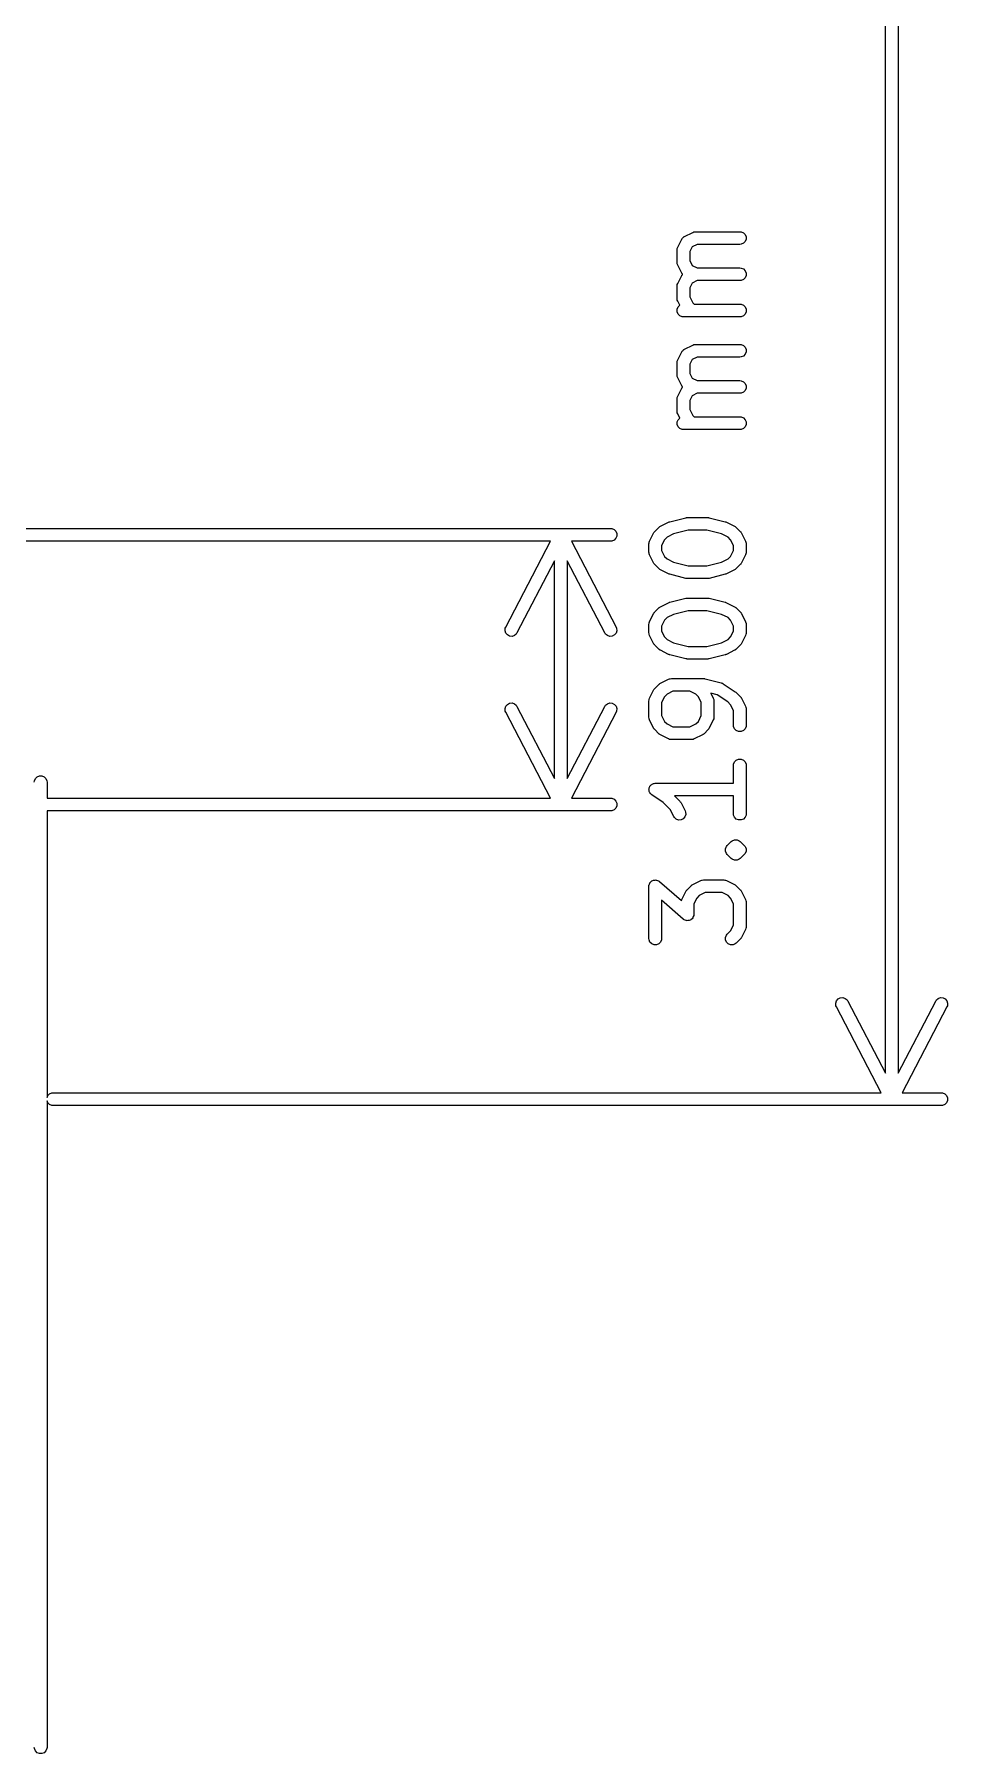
# Model space of a CAD drawing. Header units: inches. Extents: x -0.67 to 1.83, y -0.49 to 2.65.
# Drawn here: x 1.401 to 1.826, y -0.494 to 0.306 of the extents above; entities that cross this region are included whole.
import ezdxf

# ---------------------------------------------------------------- set-up
doc = ezdxf.new("R2010")
doc.units = ezdxf.units.IN
doc.header["$MEASUREMENT"] = 0
doc.layers.add('BLACK', color=250, linetype='CONTINUOUS')

msp = doc.modelspace()

# ---------------------------------------------------------------- linework, layer by layer
at = {"layer": 'BLACK', "linetype": 'CONTINUOUS'}
for p, q in [((1.79705, -0.1777), (1.79705, 2.15549)), ((1.80295, 2.15549), (1.80295, -0.1777)), ((1.70044, 0.20693), (1.70231, 0.21068)), ((1.70231, 0.21068), (1.70237, 0.21077)), ((1.70237, 0.21077), (1.70239, 0.21082)), ((1.70239, 0.21082), (1.70244, 0.21087)), ((1.70244, 0.21087), (1.70262, 0.21117)), ((1.70262, 0.21117), (1.7029, 0.21141)), ((1.7029, 0.21141), (1.70314, 0.21169)), ((1.70314, 0.21169), (1.70343, 0.21187)), ((1.70343, 0.21187), (1.70349, 0.21192)), ((1.70349, 0.21192), (1.70353, 0.21194)), ((1.70353, 0.21194), (1.70363, 0.212)), ((1.70363, 0.212), (1.70738, 0.21387)), ((1.7094, 0.20828), (1.70715, 0.20715)), ((1.70738, 0.21387), (1.70792, 0.21408)), ((1.70792, 0.21408), (1.70803, 0.21409)), ((1.70803, 0.21409), (1.70813, 0.21413)), ((1.70813, 0.21413), (1.7087, 0.21418)), ((1.7087, 0.21418), (1.72932, 0.21418)), ((1.72932, 0.20828), (1.7094, 0.20828)), ((1.72932, 0.21418), (1.7299, 0.21413)), ((1.7299, 0.20833), (1.72932, 0.20828)), ((1.7299, 0.21413), (1.73096, 0.21369)), ((1.73096, 0.20877), (1.7299, 0.20833)), ((1.73096, 0.21369), (1.73178, 0.21287)), ((1.73178, 0.20959), (1.73096, 0.20877)), ((1.73178, 0.21287), (1.73222, 0.21181)), ((1.73222, 0.21065), (1.73178, 0.20959)), ((1.73222, 0.21181), (1.73222, 0.21065)), ((1.70012, 0.20561), (1.70018, 0.20618)), ((1.70012, 0.19998), (1.70012, 0.20561)), ((1.70018, 0.20618), (1.70022, 0.20628)), ((1.70022, 0.20628), (1.70023, 0.20639)), ((1.70023, 0.20639), (1.70044, 0.20693)), ((1.70715, 0.20715), (1.70603, 0.20491)), ((1.70603, 0.20491), (1.70603, 0.20068)), ((1.70603, 0.20068), (1.70715, 0.19843)), ((1.70018, 0.19941), (1.70012, 0.19998)), ((1.70022, 0.19931), (1.70018, 0.19941)), ((1.70023, 0.1992), (1.70022, 0.19931)), ((1.70044, 0.19866), (1.70023, 0.1992)), ((1.70231, 0.19491), (1.70044, 0.19866)), ((1.70044, 0.19005), (1.70231, 0.1938)), ((1.70237, 0.19481), (1.70231, 0.19491)), ((1.70231, 0.1938), (1.70237, 0.1939)), ((1.70239, 0.19477), (1.70237, 0.19481)), ((1.70237, 0.1939), (1.70239, 0.19394)), ((1.70244, 0.19471), (1.70239, 0.19477)), ((1.70239, 0.19394), (1.70244, 0.194)), ((1.70262, 0.19442), (1.70244, 0.19471)), ((1.70244, 0.194), (1.70262, 0.19429)), ((1.70269, 0.19436), (1.70262, 0.19442)), ((1.70262, 0.19429), (1.70269, 0.19436)), ((1.70715, 0.19843), (1.7094, 0.19731)), ((1.7094, 0.19731), (1.72932, 0.19731)), ((1.72932, 0.19731), (1.7299, 0.19725)), ((1.7299, 0.19725), (1.73096, 0.19681)), ((1.73096, 0.19681), (1.73178, 0.196)), ((1.73178, 0.19272), (1.73096, 0.1919)), ((1.73178, 0.196), (1.73222, 0.19493)), ((1.73222, 0.19378), (1.73178, 0.19272)), ((1.73222, 0.19493), (1.73222, 0.19378)), ((1.70012, 0.18873), (1.70018, 0.18931)), ((1.70012, 0.18311), (1.70012, 0.18873)), ((1.70018, 0.18931), (1.70022, 0.18941)), ((1.70022, 0.18941), (1.70023, 0.18951)), ((1.70023, 0.18951), (1.70044, 0.19005)), ((1.70715, 0.19028), (1.70603, 0.18804)), ((1.70603, 0.18804), (1.70603, 0.18381)), ((1.7094, 0.1914), (1.70715, 0.19028)), ((1.72932, 0.1914), (1.7094, 0.1914)), ((1.7299, 0.19146), (1.72932, 0.1914)), ((1.73096, 0.1919), (1.7299, 0.19146)), ((1.70018, 0.18253), (1.70012, 0.18311)), ((1.70022, 0.18243), (1.70018, 0.18253)), ((1.70018, 0.17806), (1.70062, 0.17912)), ((1.70018, 0.17691), (1.70018, 0.17806)), ((1.70062, 0.17584), (1.70018, 0.17691)), ((1.70023, 0.18233), (1.70022, 0.18243)), ((1.70044, 0.18179), (1.70023, 0.18233)), ((1.70139, 0.17989), (1.70044, 0.18179)), ((1.70062, 0.17912), (1.70139, 0.17989)), ((1.70603, 0.18381), (1.70738, 0.18111)), ((1.70738, 0.18111), (1.70805, 0.18044)), ((1.70805, 0.18044), (1.72932, 0.18044)), ((1.72932, 0.18044), (1.7299, 0.18038)), ((1.7299, 0.18038), (1.73096, 0.17994)), ((1.73096, 0.17994), (1.73178, 0.17912)), ((1.73178, 0.17912), (1.73222, 0.17806)), ((1.73222, 0.17691), (1.73178, 0.17584)), ((1.73222, 0.17806), (1.73222, 0.17691)), ((1.70144, 0.17503), (1.70062, 0.17584)), ((1.7025, 0.17459), (1.70144, 0.17503)), ((1.70308, 0.17453), (1.7025, 0.17459)), ((1.72932, 0.17453), (1.70308, 0.17453)), ((1.7299, 0.17459), (1.72932, 0.17453)), ((1.73096, 0.17503), (1.7299, 0.17459)), ((1.73178, 0.17584), (1.73096, 0.17503)), ((1.70363, 0.1595), (1.70738, 0.16138)), ((1.70738, 0.16138), (1.70792, 0.16158)), ((1.70792, 0.16158), (1.70803, 0.16159)), ((1.70803, 0.16159), (1.70813, 0.16163)), ((1.70813, 0.16163), (1.7087, 0.16169)), ((1.7087, 0.16169), (1.72932, 0.16169)), ((1.72932, 0.16169), (1.7299, 0.16163)), ((1.7299, 0.16163), (1.73096, 0.16119)), ((1.73096, 0.16119), (1.73178, 0.16038)), ((1.73178, 0.16038), (1.73222, 0.15931)), ((1.70012, 0.15311), (1.70018, 0.15369)), ((1.70012, 0.14749), (1.70012, 0.15311)), ((1.70018, 0.15369), (1.70022, 0.15379)), ((1.70022, 0.15379), (1.70023, 0.15389)), ((1.70023, 0.15389), (1.70044, 0.15443)), ((1.70044, 0.15443), (1.70231, 0.15818)), ((1.70231, 0.15818), (1.70237, 0.15828)), ((1.70237, 0.15828), (1.70239, 0.15832)), ((1.70239, 0.15832), (1.70244, 0.15838)), ((1.70244, 0.15838), (1.70262, 0.15867)), ((1.70262, 0.15867), (1.7029, 0.15891)), ((1.7029, 0.15891), (1.70314, 0.15919)), ((1.70314, 0.15919), (1.70343, 0.15938)), ((1.70343, 0.15938), (1.70349, 0.15943)), ((1.70349, 0.15943), (1.70353, 0.15944)), ((1.70353, 0.15944), (1.70363, 0.1595)), ((1.70715, 0.15466), (1.70603, 0.15242)), ((1.70603, 0.15242), (1.70603, 0.14818)), ((1.7094, 0.15578), (1.70715, 0.15466)), ((1.72932, 0.15578), (1.7094, 0.15578)), ((1.7299, 0.15584), (1.72932, 0.15578)), ((1.73096, 0.15628), (1.7299, 0.15584)), ((1.73178, 0.1571), (1.73096, 0.15628)), ((1.73222, 0.15816), (1.73178, 0.1571)), ((1.73222, 0.15931), (1.73222, 0.15816)), ((1.70018, 0.14691), (1.70012, 0.14749)), ((1.70022, 0.14681), (1.70018, 0.14691)), ((1.70023, 0.14671), (1.70022, 0.14681)), ((1.70044, 0.14617), (1.70023, 0.14671)), ((1.70231, 0.14242), (1.70044, 0.14617)), ((1.70603, 0.14818), (1.70715, 0.14594)), ((1.70715, 0.14594), (1.7094, 0.14482)), ((1.7094, 0.14482), (1.72932, 0.14482)), ((1.72932, 0.14482), (1.7299, 0.14476)), ((1.7299, 0.14476), (1.73096, 0.14432)), ((1.73096, 0.14432), (1.73178, 0.1435)), ((1.70012, 0.13624), (1.70018, 0.13682)), ((1.70012, 0.13061), (1.70012, 0.13624)), ((1.70018, 0.13682), (1.70022, 0.13691)), ((1.70022, 0.13691), (1.70023, 0.13702)), ((1.70023, 0.13702), (1.70044, 0.13756)), ((1.70044, 0.13756), (1.70231, 0.14131)), ((1.70237, 0.14232), (1.70231, 0.14242)), ((1.70231, 0.14131), (1.70237, 0.14141)), ((1.70239, 0.14228), (1.70237, 0.14232)), ((1.70237, 0.14141), (1.70239, 0.14145)), ((1.70244, 0.14222), (1.70239, 0.14228)), ((1.70239, 0.14145), (1.70244, 0.14151)), ((1.70262, 0.14193), (1.70244, 0.14222)), ((1.70244, 0.14151), (1.70262, 0.1418)), ((1.70269, 0.14186), (1.70262, 0.14193)), ((1.70262, 0.1418), (1.70269, 0.14186)), ((1.70715, 0.13779), (1.70603, 0.13554)), ((1.7094, 0.13891), (1.70715, 0.13779)), ((1.72932, 0.13891), (1.7094, 0.13891)), ((1.7299, 0.13897), (1.72932, 0.13891)), ((1.73096, 0.13941), (1.7299, 0.13897)), ((1.73178, 0.14022), (1.73096, 0.13941)), ((1.73178, 0.1435), (1.73222, 0.14244)), ((1.73222, 0.14129), (1.73178, 0.14022)), ((1.73222, 0.14244), (1.73222, 0.14129)), ((1.70018, 0.13004), (1.70012, 0.13061)), ((1.70022, 0.12994), (1.70018, 0.13004)), ((1.70023, 0.12984), (1.70022, 0.12994)), ((1.70044, 0.12929), (1.70023, 0.12984)), ((1.70139, 0.1274), (1.70044, 0.12929)), ((1.70603, 0.13554), (1.70603, 0.13131)), ((1.70603, 0.13131), (1.70738, 0.12861)), ((1.70738, 0.12861), (1.70805, 0.12794)), ((1.70018, 0.12557), (1.70062, 0.12663)), ((1.70018, 0.12441), (1.70018, 0.12557)), ((1.70062, 0.12335), (1.70018, 0.12441)), ((1.70062, 0.12663), (1.70139, 0.1274)), ((1.70144, 0.12254), (1.70062, 0.12335)), ((1.7025, 0.12209), (1.70144, 0.12254)), ((1.70308, 0.12204), (1.7025, 0.12209)), ((1.72932, 0.12204), (1.70308, 0.12204)), ((1.70805, 0.12794), (1.72932, 0.12794)), ((1.72932, 0.12794), (1.7299, 0.12789)), ((1.7299, 0.12209), (1.72932, 0.12204)), ((1.7299, 0.12789), (1.73096, 0.12745)), ((1.73096, 0.12254), (1.7299, 0.12209)), ((1.73096, 0.12745), (1.73178, 0.12663)), ((1.73178, 0.12335), (1.73096, 0.12254)), ((1.73178, 0.12663), (1.73222, 0.12557)), ((1.73222, 0.12441), (1.73178, 0.12335)), ((1.73222, 0.12557), (1.73222, 0.12441)), ((1.69674, 0.07911), (1.70424, 0.08099)), ((1.70424, 0.08099), (1.70434, 0.081)), ((1.70434, 0.081), (1.70438, 0.08102)), ((1.70438, 0.08102), (1.70459, 0.08104)), ((1.70459, 0.08104), (1.70481, 0.08107)), ((1.70481, 0.08107), (1.70485, 0.08106)), ((1.70485, 0.08106), (1.70495, 0.08107)), ((1.70495, 0.08107), (1.71433, 0.08107)), ((1.71433, 0.08107), (1.71443, 0.08106)), ((1.71443, 0.08106), (1.71447, 0.08107)), ((1.71447, 0.08107), (1.71468, 0.08104)), ((1.71468, 0.08104), (1.7149, 0.08102)), ((1.7149, 0.08102), (1.71494, 0.081)), ((1.71494, 0.081), (1.71504, 0.08099)), ((1.71504, 0.08099), (1.72254, 0.07911)), ((0.84232, 0.07598), (1.66915, 0.07598)), ((1.66915, 0.07598), (1.66973, 0.07593)), ((1.66973, 0.07593), (1.67079, 0.07549)), ((1.67079, 0.07549), (1.67161, 0.07467)), ((1.67161, 0.07467), (1.67205, 0.07361)), ((1.67205, 0.07246), (1.67161, 0.07139)), ((1.67205, 0.07361), (1.67205, 0.07246)), ((1.68731, 0.07007), (1.68919, 0.07382)), ((1.68919, 0.07382), (1.68934, 0.07407)), ((1.68934, 0.07407), (1.68937, 0.07414)), ((1.68937, 0.07414), (1.68944, 0.07422)), ((1.68944, 0.07422), (1.6895, 0.07431)), ((1.6895, 0.07431), (1.68955, 0.07436)), ((1.68955, 0.07436), (1.68974, 0.07459)), ((1.68974, 0.07459), (1.69162, 0.07646)), ((1.69162, 0.07646), (1.69184, 0.07665)), ((1.69184, 0.07665), (1.69189, 0.0767)), ((1.69189, 0.0767), (1.69198, 0.07676)), ((1.69198, 0.07676), (1.69206, 0.07683)), ((1.69206, 0.07683), (1.69213, 0.07686)), ((1.69213, 0.07686), (1.69238, 0.07701)), ((1.69238, 0.07701), (1.69613, 0.07889)), ((1.69848, 0.07346), (1.69545, 0.07195)), ((1.69613, 0.07889), (1.69617, 0.0789)), ((1.69617, 0.0789), (1.69619, 0.07892)), ((1.69619, 0.07892), (1.69643, 0.079)), ((1.69643, 0.079), (1.69667, 0.07909)), ((1.69667, 0.07909), (1.69669, 0.0791)), ((1.69669, 0.0791), (1.69674, 0.07911)), ((1.70532, 0.07517), (1.69848, 0.07346)), ((1.71396, 0.07517), (1.70532, 0.07517)), ((1.72079, 0.07346), (1.71396, 0.07517)), ((1.72382, 0.07195), (1.72079, 0.07346)), ((1.72254, 0.07911), (1.72258, 0.0791)), ((1.72258, 0.0791), (1.7226, 0.07909)), ((1.7226, 0.07909), (1.72284, 0.079)), ((1.72284, 0.079), (1.72309, 0.07892)), ((1.72309, 0.07892), (1.7231, 0.0789)), ((1.7231, 0.0789), (1.72314, 0.07889)), ((1.72314, 0.07889), (1.72689, 0.07701)), ((1.72689, 0.07701), (1.72714, 0.07686)), ((1.72714, 0.07686), (1.72721, 0.07683)), ((1.72721, 0.07683), (1.7273, 0.07676)), ((1.7273, 0.07676), (1.72738, 0.0767)), ((1.72738, 0.0767), (1.72744, 0.07665)), ((1.72744, 0.07665), (1.72766, 0.07646)), ((1.72766, 0.07646), (1.72954, 0.07459)), ((1.72954, 0.07459), (1.72972, 0.07436)), ((1.72972, 0.07436), (1.72978, 0.07431)), ((1.72978, 0.07431), (1.72984, 0.07422)), ((1.72984, 0.07422), (1.7299, 0.07414)), ((1.7299, 0.07414), (1.72993, 0.07407)), ((1.72993, 0.07407), (1.73009, 0.07382)), ((1.73009, 0.07382), (1.73196, 0.07007)), ((1.6412, 0.07008), (0.84232, 0.07008)), ((1.62036, 0.03004), (1.6412, 0.07008)), ((1.66915, 0.07008), (1.65093, 0.07008)), ((1.65093, 0.07008), (1.67177, 0.03004)), ((1.66973, 0.07014), (1.66915, 0.07008)), ((1.67079, 0.07058), (1.66973, 0.07014)), ((1.67161, 0.07139), (1.67079, 0.07058)), ((1.687, 0.06875), (1.68706, 0.06932)), ((1.687, 0.065), (1.687, 0.06875)), ((1.68706, 0.06442), (1.687, 0.065)), ((1.68706, 0.06932), (1.6871, 0.06942)), ((1.6871, 0.06432), (1.68706, 0.06442)), ((1.6871, 0.06942), (1.68711, 0.06953)), ((1.68711, 0.06422), (1.6871, 0.06432)), ((1.68711, 0.06953), (1.68731, 0.07007)), ((1.68731, 0.06368), (1.68711, 0.06422)), ((1.69426, 0.07075), (1.69291, 0.06805)), ((1.69291, 0.06805), (1.69291, 0.0657)), ((1.69291, 0.0657), (1.69426, 0.063)), ((1.69545, 0.07195), (1.69426, 0.07075)), ((1.72502, 0.07075), (1.72382, 0.07195)), ((1.72637, 0.06805), (1.72502, 0.07075)), ((1.72502, 0.063), (1.72637, 0.0657)), ((1.72637, 0.0657), (1.72637, 0.06805)), ((1.73196, 0.07007), (1.73217, 0.06953)), ((1.73217, 0.06422), (1.73196, 0.06368)), ((1.73217, 0.06953), (1.73218, 0.06942)), ((1.73218, 0.06432), (1.73217, 0.06422)), ((1.73218, 0.06942), (1.73222, 0.06932)), ((1.73222, 0.06442), (1.73218, 0.06432)), ((1.73222, 0.06932), (1.73228, 0.06875)), ((1.73228, 0.065), (1.73222, 0.06442)), ((1.73228, 0.06875), (1.73228, 0.065)), ((1.64311, 0.06096), (1.62559, 0.02732)), ((1.64311, -0.04049), (1.64311, 0.06096)), ((1.66653, 0.02732), (1.64902, 0.06096)), ((1.64902, 0.06096), (1.64902, -0.04049)), ((1.68919, 0.05993), (1.68731, 0.06368)), ((1.68934, 0.05968), (1.68919, 0.05993)), ((1.68937, 0.05961), (1.68934, 0.05968)), ((1.68944, 0.05953), (1.68937, 0.05961)), ((1.6895, 0.05944), (1.68944, 0.05953)), ((1.68955, 0.05939), (1.6895, 0.05944)), ((1.68974, 0.05916), (1.68955, 0.05939)), ((1.69162, 0.05729), (1.68974, 0.05916)), ((1.69184, 0.0571), (1.69162, 0.05729)), ((1.69189, 0.05704), (1.69184, 0.0571)), ((1.69198, 0.05699), (1.69189, 0.05704)), ((1.69206, 0.05692), (1.69198, 0.05699)), ((1.69213, 0.05689), (1.69206, 0.05692)), ((1.69238, 0.05673), (1.69213, 0.05689)), ((1.69613, 0.05486), (1.69238, 0.05673)), ((1.69426, 0.063), (1.69545, 0.0618)), ((1.69545, 0.0618), (1.69848, 0.06029)), ((1.69848, 0.06029), (1.70532, 0.05858)), ((1.70532, 0.05858), (1.71396, 0.05858)), ((1.71396, 0.05858), (1.72079, 0.06029)), ((1.72079, 0.06029), (1.72382, 0.0618)), ((1.72689, 0.05673), (1.72314, 0.05486)), ((1.72382, 0.0618), (1.72502, 0.063)), ((1.72714, 0.05689), (1.72689, 0.05673)), ((1.72721, 0.05692), (1.72714, 0.05689)), ((1.7273, 0.05699), (1.72721, 0.05692)), ((1.72738, 0.05704), (1.7273, 0.05699)), ((1.72744, 0.0571), (1.72738, 0.05704)), ((1.72766, 0.05729), (1.72744, 0.0571)), ((1.72954, 0.05916), (1.72766, 0.05729)), ((1.72972, 0.05939), (1.72954, 0.05916)), ((1.72978, 0.05944), (1.72972, 0.05939)), ((1.72984, 0.05953), (1.72978, 0.05944)), ((1.7299, 0.05961), (1.72984, 0.05953)), ((1.72993, 0.05968), (1.7299, 0.05961)), ((1.73009, 0.05993), (1.72993, 0.05968)), ((1.73196, 0.06368), (1.73009, 0.05993)), ((1.69617, 0.05484), (1.69613, 0.05486)), ((1.69619, 0.05483), (1.69617, 0.05484)), ((1.69643, 0.05474), (1.69619, 0.05483)), ((1.69667, 0.05465), (1.69643, 0.05474)), ((1.69669, 0.05465), (1.69667, 0.05465)), ((1.69674, 0.05463), (1.69669, 0.05465)), ((1.70424, 0.05276), (1.69674, 0.05463)), ((1.70434, 0.05274), (1.70424, 0.05276)), ((1.70438, 0.05273), (1.70434, 0.05274)), ((1.70459, 0.05271), (1.70438, 0.05273)), ((1.70481, 0.05268), (1.70459, 0.05271)), ((1.70485, 0.05268), (1.70481, 0.05268)), ((1.70495, 0.05267), (1.70485, 0.05268)), ((1.71433, 0.05267), (1.70495, 0.05267)), ((1.71443, 0.05268), (1.71433, 0.05267)), ((1.71447, 0.05268), (1.71443, 0.05268)), ((1.71468, 0.05271), (1.71447, 0.05268)), ((1.7149, 0.05273), (1.71468, 0.05271)), ((1.71494, 0.05274), (1.7149, 0.05273)), ((1.71504, 0.05276), (1.71494, 0.05274)), ((1.72254, 0.05463), (1.71504, 0.05276)), ((1.72258, 0.05465), (1.72254, 0.05463)), ((1.7226, 0.05465), (1.72258, 0.05465)), ((1.72284, 0.05474), (1.7226, 0.05465)), ((1.72309, 0.05483), (1.72284, 0.05474)), ((1.7231, 0.05484), (1.72309, 0.05483)), ((1.72314, 0.05486), (1.7231, 0.05484)), ((1.69238, 0.03952), (1.69613, 0.04139)), ((1.69613, 0.04139), (1.69617, 0.04141)), ((1.69617, 0.04141), (1.69619, 0.04142)), ((1.69619, 0.04142), (1.69643, 0.04151)), ((1.69643, 0.04151), (1.69667, 0.0416)), ((1.69667, 0.0416), (1.69669, 0.0416)), ((1.69669, 0.0416), (1.69674, 0.04162)), ((1.69674, 0.04162), (1.70424, 0.04349)), ((1.70424, 0.04349), (1.70434, 0.04351)), ((1.70434, 0.04351), (1.70438, 0.04352)), ((1.70438, 0.04352), (1.70459, 0.04354)), ((1.70459, 0.04354), (1.70481, 0.04358)), ((1.70481, 0.04358), (1.70485, 0.04357)), ((1.70485, 0.04357), (1.70495, 0.04358)), ((1.70495, 0.04358), (1.71433, 0.04358)), ((1.71433, 0.04358), (1.71443, 0.04357)), ((1.71443, 0.04357), (1.71447, 0.04358)), ((1.71447, 0.04358), (1.71468, 0.04354)), ((1.71468, 0.04354), (1.7149, 0.04352)), ((1.7149, 0.04352), (1.71494, 0.04351)), ((1.71494, 0.04351), (1.71504, 0.04349)), ((1.71504, 0.04349), (1.72254, 0.04162)), ((1.72254, 0.04162), (1.72258, 0.0416)), ((1.72258, 0.0416), (1.7226, 0.0416)), ((1.7226, 0.0416), (1.72284, 0.04151)), ((1.72284, 0.04151), (1.72309, 0.04142)), ((1.72309, 0.04142), (1.7231, 0.04141)), ((1.7231, 0.04141), (1.72314, 0.04139)), ((1.72314, 0.04139), (1.72689, 0.03952)), ((1.6871, 0.03193), (1.68711, 0.03203)), ((1.68711, 0.03203), (1.68731, 0.03257)), ((1.68731, 0.03257), (1.68919, 0.03632)), ((1.68919, 0.03632), (1.68934, 0.03657)), ((1.68934, 0.03657), (1.68937, 0.03664)), ((1.68937, 0.03664), (1.68944, 0.03672)), ((1.68944, 0.03672), (1.6895, 0.03681)), ((1.6895, 0.03681), (1.68955, 0.03686)), ((1.68955, 0.03686), (1.68974, 0.03709)), ((1.68974, 0.03709), (1.69162, 0.03896)), ((1.69162, 0.03896), (1.69184, 0.03915)), ((1.69184, 0.03915), (1.69189, 0.03921)), ((1.69189, 0.03921), (1.69198, 0.03927)), ((1.69198, 0.03927), (1.69206, 0.03933)), ((1.69206, 0.03933), (1.69213, 0.03936)), ((1.69213, 0.03936), (1.69238, 0.03952)), ((1.69426, 0.03325), (1.69291, 0.03056)), ((1.69545, 0.03445), (1.69426, 0.03325)), ((1.69848, 0.03597), (1.69545, 0.03445)), ((1.70532, 0.03767), (1.69848, 0.03597)), ((1.71396, 0.03767), (1.70532, 0.03767)), ((1.72079, 0.03597), (1.71396, 0.03767)), ((1.72382, 0.03445), (1.72079, 0.03597)), ((1.72502, 0.03325), (1.72382, 0.03445)), ((1.72637, 0.03056), (1.72502, 0.03325)), ((1.72689, 0.03952), (1.72714, 0.03936)), ((1.72714, 0.03936), (1.72721, 0.03933)), ((1.72721, 0.03933), (1.7273, 0.03927)), ((1.7273, 0.03927), (1.72738, 0.03921)), ((1.72738, 0.03921), (1.72744, 0.03915)), ((1.72744, 0.03915), (1.72766, 0.03896)), ((1.72766, 0.03896), (1.72954, 0.03709)), ((1.72954, 0.03709), (1.72972, 0.03686)), ((1.72972, 0.03686), (1.72978, 0.03681)), ((1.72978, 0.03681), (1.72984, 0.03672)), ((1.72984, 0.03672), (1.7299, 0.03664)), ((1.7299, 0.03664), (1.72993, 0.03657)), ((1.72993, 0.03657), (1.73009, 0.03632)), ((1.73009, 0.03632), (1.73196, 0.03257)), ((1.73196, 0.03257), (1.73217, 0.03203)), ((1.73217, 0.03203), (1.73218, 0.03193)), ((1.62004, 0.02836), (1.62014, 0.02951)), ((1.62039, 0.02726), (1.62004, 0.02836)), ((1.62014, 0.02951), (1.62036, 0.03004)), ((1.62113, 0.02638), (1.62039, 0.02726)), ((1.62215, 0.02585), (1.62113, 0.02638)), ((1.6233, 0.02575), (1.62215, 0.02585)), ((1.6244, 0.02609), (1.6233, 0.02575)), ((1.62528, 0.02683), (1.6244, 0.02609)), ((1.62559, 0.02732), (1.62528, 0.02683)), ((1.66685, 0.02683), (1.66653, 0.02732)), ((1.66773, 0.02609), (1.66685, 0.02683)), ((1.66883, 0.02575), (1.66773, 0.02609)), ((1.66998, 0.02585), (1.66883, 0.02575)), ((1.671, 0.02638), (1.66998, 0.02585)), ((1.67174, 0.02726), (1.671, 0.02638)), ((1.67209, 0.02836), (1.67174, 0.02726)), ((1.67177, 0.03004), (1.67199, 0.02951)), ((1.67199, 0.02951), (1.67209, 0.02836)), ((1.687, 0.03125), (1.68706, 0.03183)), ((1.687, 0.0275), (1.687, 0.03125)), ((1.68706, 0.02693), (1.687, 0.0275)), ((1.68706, 0.03183), (1.6871, 0.03193)), ((1.6871, 0.02683), (1.68706, 0.02693)), ((1.68711, 0.02672), (1.6871, 0.02683)), ((1.68731, 0.02618), (1.68711, 0.02672)), ((1.68919, 0.02243), (1.68731, 0.02618)), ((1.69291, 0.03056), (1.69291, 0.0282)), ((1.69291, 0.0282), (1.69426, 0.0255)), ((1.69426, 0.0255), (1.69545, 0.02431)), ((1.69545, 0.02431), (1.69848, 0.02279)), ((1.72079, 0.02279), (1.72382, 0.02431)), ((1.72382, 0.02431), (1.72502, 0.0255)), ((1.72502, 0.0255), (1.72637, 0.0282)), ((1.72637, 0.0282), (1.72637, 0.03056)), ((1.73196, 0.02618), (1.73009, 0.02243)), ((1.73217, 0.02672), (1.73196, 0.02618)), ((1.73218, 0.02683), (1.73217, 0.02672)), ((1.73218, 0.03193), (1.73222, 0.03183)), ((1.73222, 0.02693), (1.73218, 0.02683)), ((1.73222, 0.03183), (1.73228, 0.03125)), ((1.73228, 0.0275), (1.73222, 0.02693)), ((1.73228, 0.03125), (1.73228, 0.0275)), ((1.68934, 0.02218), (1.68919, 0.02243)), ((1.68937, 0.02211), (1.68934, 0.02218)), ((1.68944, 0.02203), (1.68937, 0.02211)), ((1.6895, 0.02194), (1.68944, 0.02203)), ((1.68955, 0.02189), (1.6895, 0.02194)), ((1.68974, 0.02167), (1.68955, 0.02189)), ((1.69162, 0.01979), (1.68974, 0.02167)), ((1.69184, 0.0196), (1.69162, 0.01979)), ((1.69189, 0.01955), (1.69184, 0.0196)), ((1.69198, 0.01949), (1.69189, 0.01955)), ((1.69206, 0.01942), (1.69198, 0.01949)), ((1.69213, 0.01939), (1.69206, 0.01942)), ((1.69238, 0.01924), (1.69213, 0.01939)), ((1.69613, 0.01736), (1.69238, 0.01924)), ((1.69617, 0.01735), (1.69613, 0.01736)), ((1.69619, 0.01733), (1.69617, 0.01735)), ((1.69643, 0.01725), (1.69619, 0.01733)), ((1.69667, 0.01716), (1.69643, 0.01725)), ((1.69669, 0.01715), (1.69667, 0.01716)), ((1.69674, 0.01714), (1.69669, 0.01715)), ((1.70424, 0.01526), (1.69674, 0.01714)), ((1.69848, 0.02279), (1.70532, 0.02108)), ((1.70532, 0.02108), (1.71396, 0.02108)), ((1.71396, 0.02108), (1.72079, 0.02279)), ((1.72254, 0.01714), (1.71504, 0.01526)), ((1.72258, 0.01715), (1.72254, 0.01714)), ((1.7226, 0.01716), (1.72258, 0.01715)), ((1.72284, 0.01725), (1.7226, 0.01716)), ((1.72309, 0.01733), (1.72284, 0.01725)), ((1.7231, 0.01735), (1.72309, 0.01733)), ((1.72314, 0.01736), (1.7231, 0.01735)), ((1.72689, 0.01924), (1.72314, 0.01736)), ((1.72714, 0.01939), (1.72689, 0.01924)), ((1.72721, 0.01942), (1.72714, 0.01939)), ((1.7273, 0.01949), (1.72721, 0.01942)), ((1.72738, 0.01955), (1.7273, 0.01949)), ((1.72744, 0.0196), (1.72738, 0.01955)), ((1.72766, 0.01979), (1.72744, 0.0196)), ((1.72954, 0.02167), (1.72766, 0.01979)), ((1.72972, 0.02189), (1.72954, 0.02167)), ((1.72978, 0.02194), (1.72972, 0.02189)), ((1.72984, 0.02203), (1.72978, 0.02194)), ((1.7299, 0.02211), (1.72984, 0.02203)), ((1.72993, 0.02218), (1.7299, 0.02211)), ((1.73009, 0.02243), (1.72993, 0.02218)), ((1.70434, 0.01525), (1.70424, 0.01526)), ((1.70438, 0.01523), (1.70434, 0.01525)), ((1.70459, 0.01521), (1.70438, 0.01523)), ((1.70481, 0.01518), (1.70459, 0.01521)), ((1.70485, 0.01519), (1.70481, 0.01518)), ((1.70495, 0.01518), (1.70485, 0.01519)), ((1.71433, 0.01518), (1.70495, 0.01518)), ((1.71443, 0.01519), (1.71433, 0.01518)), ((1.71447, 0.01518), (1.71443, 0.01519)), ((1.71468, 0.01521), (1.71447, 0.01518)), ((1.7149, 0.01523), (1.71468, 0.01521)), ((1.71494, 0.01525), (1.7149, 0.01523)), ((1.71504, 0.01526), (1.71494, 0.01525)), ((1.68731, -0.00305), (1.68919, 0.0007)), ((1.68919, 0.0007), (1.68934, 0.00095)), ((1.68934, 0.00095), (1.68937, 0.00102)), ((1.68937, 0.00102), (1.68944, 0.0011)), ((1.68944, 0.0011), (1.6895, 0.00119)), ((1.6895, 0.00119), (1.68955, 0.00124)), ((1.68955, 0.00124), (1.68974, 0.00147)), ((1.68974, 0.00147), (1.69162, 0.00334)), ((1.69162, 0.00334), (1.69184, 0.00353)), ((1.69184, 0.00353), (1.69189, 0.00359)), ((1.69189, 0.00359), (1.69198, 0.00364)), ((1.69198, 0.00364), (1.69206, 0.00371)), ((1.69206, 0.00371), (1.69213, 0.00374)), ((1.69213, 0.00374), (1.69238, 0.0039)), ((1.69238, 0.0039), (1.69613, 0.00577)), ((1.69815, 0.00018), (1.69545, -0.00117)), ((1.69613, 0.00577), (1.69667, 0.00598)), ((1.69667, 0.00598), (1.69678, 0.00599)), ((1.69678, 0.00599), (1.69688, 0.00603)), ((1.69688, 0.00603), (1.69745, 0.00608)), ((1.69745, 0.00608), (1.71245, 0.00608)), ((1.70613, 0.00018), (1.69815, 0.00018)), ((1.70883, -0.00117), (1.70613, 0.00018)), ((1.71245, 0.00608), (1.71255, 0.00607)), ((1.71255, 0.00607), (1.71259, 0.00608)), ((1.71259, 0.00608), (1.71281, 0.00605)), ((1.71281, 0.00605), (1.71303, 0.00603)), ((1.71303, 0.00603), (1.71307, 0.00601)), ((1.71307, 0.00601), (1.71317, 0.006)), ((1.71317, 0.006), (1.72067, 0.00412)), ((1.72067, 0.00412), (1.72101, 0.004)), ((1.72101, 0.004), (1.72108, 0.00399)), ((1.72108, 0.00399), (1.72114, 0.00395)), ((1.72114, 0.00395), (1.72121, 0.00393)), ((1.72121, 0.00393), (1.72127, 0.00388)), ((1.72127, 0.00388), (1.72159, 0.00371)), ((1.72159, 0.00371), (1.72721, -0.00004)), ((1.62004, -0.00789), (1.62039, -0.00679)), ((1.62014, -0.00904), (1.62004, -0.00789)), ((1.62039, -0.00679), (1.62113, -0.00591)), ((1.62113, -0.00591), (1.62215, -0.00537)), ((1.62215, -0.00537), (1.6233, -0.00527)), ((1.6233, -0.00527), (1.6244, -0.00562)), ((1.6244, -0.00562), (1.62528, -0.00636)), ((1.62528, -0.00636), (1.62559, -0.00685)), ((1.62559, -0.00685), (1.64311, -0.04049)), ((1.64902, -0.04049), (1.66653, -0.00685)), ((1.66653, -0.00685), (1.66685, -0.00636)), ((1.66685, -0.00636), (1.66773, -0.00562)), ((1.66773, -0.00562), (1.66883, -0.00527)), ((1.66883, -0.00527), (1.66998, -0.00537)), ((1.66998, -0.00537), (1.671, -0.00591)), ((1.671, -0.00591), (1.67174, -0.00679)), ((1.67174, -0.00679), (1.67209, -0.00789)), ((1.67209, -0.00789), (1.67199, -0.00904)), ((1.687, -0.00437), (1.68706, -0.00379)), ((1.687, -0.01187), (1.687, -0.00437)), ((1.68706, -0.00379), (1.6871, -0.00369)), ((1.6871, -0.00369), (1.68711, -0.00359)), ((1.68711, -0.00359), (1.68731, -0.00305)), ((1.69426, -0.00237), (1.69291, -0.00507)), ((1.69291, -0.00507), (1.69291, -0.01117)), ((1.69545, -0.00117), (1.69426, -0.00237)), ((1.71002, -0.00237), (1.70883, -0.00117)), ((1.71137, -0.00507), (1.71002, -0.00237)), ((1.71137, -0.01117), (1.71137, -0.00507)), ((1.71874, -0.00148), (1.71582, -0.00076)), ((1.71582, -0.00076), (1.71697, -0.00305)), ((1.71697, -0.00305), (1.71717, -0.00359)), ((1.71717, -0.00359), (1.71718, -0.00369)), ((1.71718, -0.00369), (1.71722, -0.00379)), ((1.71722, -0.00379), (1.71728, -0.00437)), ((1.71728, -0.00437), (1.71728, -0.01187)), ((1.72369, -0.00479), (1.71874, -0.00148)), ((1.72502, -0.00612), (1.72369, -0.00479)), ((1.72637, -0.00881), (1.72502, -0.00612)), ((1.72721, -0.00004), (1.72721, -0.00004)), ((1.72721, -0.00004), (1.72721, -0.00004)), ((1.72721, -0.00004), (1.72743, -0.00022)), ((1.72743, -0.00022), (1.72766, -0.0004)), ((1.72766, -0.0004), (1.72766, -0.0004)), ((1.72766, -0.0004), (1.72766, -0.00041)), ((1.72766, -0.00041), (1.72954, -0.00228)), ((1.72954, -0.00228), (1.72972, -0.00251)), ((1.72972, -0.00251), (1.72978, -0.00256)), ((1.72978, -0.00256), (1.72984, -0.00265)), ((1.72984, -0.00265), (1.7299, -0.00273)), ((1.7299, -0.00273), (1.72993, -0.0028)), ((1.72993, -0.0028), (1.73009, -0.00305)), ((1.73009, -0.00305), (1.73196, -0.0068)), ((1.73196, -0.0068), (1.73217, -0.00734)), ((1.73217, -0.00734), (1.73218, -0.00744)), ((1.73218, -0.00744), (1.73222, -0.00754)), ((1.73222, -0.00754), (1.73228, -0.00812)), ((1.62036, -0.00957), (1.62014, -0.00904)), ((1.6412, -0.04961), (1.62036, -0.00957)), ((1.67177, -0.00957), (1.65093, -0.04961)), ((1.67199, -0.00904), (1.67177, -0.00957)), ((1.68706, -0.01244), (1.687, -0.01187)), ((1.6871, -0.01254), (1.68706, -0.01244)), ((1.68711, -0.01265), (1.6871, -0.01254)), ((1.68731, -0.01319), (1.68711, -0.01265)), ((1.68919, -0.01694), (1.68731, -0.01319)), ((1.69291, -0.01117), (1.69426, -0.01387)), ((1.69426, -0.01387), (1.69545, -0.01506)), ((1.69545, -0.01506), (1.69815, -0.01641)), ((1.70613, -0.01641), (1.70883, -0.01506)), ((1.70883, -0.01506), (1.71002, -0.01387)), ((1.71002, -0.01387), (1.71137, -0.01117)), ((1.71697, -0.01319), (1.71509, -0.01694)), ((1.71717, -0.01265), (1.71697, -0.01319)), ((1.71718, -0.01254), (1.71717, -0.01265)), ((1.71722, -0.01244), (1.71718, -0.01254)), ((1.71728, -0.01187), (1.71722, -0.01244)), ((1.72637, -0.01562), (1.72637, -0.00881)), ((1.72643, -0.01619), (1.72637, -0.01562)), ((1.73228, -0.01562), (1.73222, -0.01619)), ((1.73228, -0.00812), (1.73228, -0.01562)), ((1.68934, -0.01719), (1.68919, -0.01694)), ((1.68937, -0.01726), (1.68934, -0.01719)), ((1.68944, -0.01734), (1.68937, -0.01726)), ((1.6895, -0.01743), (1.68944, -0.01734)), ((1.68955, -0.01748), (1.6895, -0.01743)), ((1.68974, -0.0177), (1.68955, -0.01748)), ((1.69162, -0.01958), (1.68974, -0.0177)), ((1.69184, -0.01977), (1.69162, -0.01958)), ((1.69189, -0.01982), (1.69184, -0.01977)), ((1.69198, -0.01988), (1.69189, -0.01982)), ((1.69206, -0.01995), (1.69198, -0.01988)), ((1.69213, -0.01998), (1.69206, -0.01995)), ((1.69238, -0.02013), (1.69213, -0.01998)), ((1.69613, -0.02201), (1.69238, -0.02013)), ((1.69667, -0.02221), (1.69613, -0.02201)), ((1.69678, -0.02222), (1.69667, -0.02221)), ((1.69688, -0.02226), (1.69678, -0.02222)), ((1.69745, -0.02232), (1.69688, -0.02226)), ((1.70683, -0.02232), (1.69745, -0.02232)), ((1.69815, -0.01641), (1.70613, -0.01641)), ((1.7074, -0.02226), (1.70683, -0.02232)), ((1.7075, -0.02222), (1.7074, -0.02226)), ((1.70761, -0.02221), (1.7075, -0.02222)), ((1.70815, -0.02201), (1.70761, -0.02221)), ((1.7119, -0.02013), (1.70815, -0.02201)), ((1.71214, -0.01998), (1.7119, -0.02013)), ((1.71222, -0.01995), (1.71214, -0.01998)), ((1.7123, -0.01988), (1.71222, -0.01995)), ((1.71239, -0.01982), (1.7123, -0.01988)), ((1.71244, -0.01977), (1.71239, -0.01982)), ((1.71266, -0.01958), (1.71244, -0.01977)), ((1.71454, -0.0177), (1.71266, -0.01958)), ((1.71472, -0.01748), (1.71454, -0.0177)), ((1.71478, -0.01743), (1.71472, -0.01748)), ((1.71484, -0.01734), (1.71478, -0.01743)), ((1.71491, -0.01726), (1.71484, -0.01734)), ((1.71494, -0.01719), (1.71491, -0.01726)), ((1.71509, -0.01694), (1.71494, -0.01719)), ((1.72687, -0.01726), (1.72643, -0.01619)), ((1.72768, -0.01807), (1.72687, -0.01726)), ((1.72875, -0.01851), (1.72768, -0.01807)), ((1.7299, -0.01851), (1.72875, -0.01851)), ((1.73096, -0.01807), (1.7299, -0.01851)), ((1.73178, -0.01726), (1.73096, -0.01807)), ((1.73222, -0.01619), (1.73178, -0.01726)), ((1.72687, -0.03272), (1.72768, -0.03191)), ((1.72768, -0.03191), (1.72875, -0.03147)), ((1.72875, -0.03147), (1.7299, -0.03147)), ((1.7299, -0.03147), (1.73096, -0.03191)), ((1.73096, -0.03191), (1.73178, -0.03272)), ((1.40148, -0.04049), (1.4023, -0.03967)), ((1.4023, -0.03967), (1.40336, -0.03923)), ((1.40336, -0.03923), (1.40451, -0.03923)), ((1.40451, -0.03923), (1.40558, -0.03967)), ((1.40558, -0.03967), (1.40639, -0.04049)), ((1.72637, -0.03436), (1.72643, -0.03379)), ((1.72637, -0.04266), (1.72637, -0.03436)), ((1.72643, -0.03379), (1.72687, -0.03272)), ((1.73178, -0.03272), (1.73222, -0.03379)), ((1.73222, -0.03379), (1.73228, -0.03436)), ((1.73228, -0.03436), (1.73228, -0.05686)), ((1.40098, -0.04213), (1.40104, -0.04155)), ((1.40104, -0.04155), (1.40148, -0.04049)), ((1.40639, -0.04049), (1.40683, -0.04155)), ((1.40683, -0.04155), (1.40689, -0.04213)), ((1.40689, -0.04213), (1.40689, -0.04961)), ((1.687, -0.04562), (1.68706, -0.04533)), ((1.68706, -0.0459), (1.687, -0.04562)), ((1.68706, -0.04504), (1.68717, -0.04477)), ((1.68706, -0.04533), (1.68706, -0.04504)), ((1.68706, -0.04619), (1.68706, -0.0459)), ((1.68717, -0.04646), (1.68706, -0.04619)), ((1.68717, -0.04477), (1.68722, -0.04449)), ((1.68723, -0.04675), (1.68717, -0.04646)), ((1.68722, -0.04449), (1.68739, -0.04424)), ((1.68739, -0.04699), (1.68723, -0.04675)), ((1.68739, -0.04424), (1.6875, -0.04397)), ((1.6875, -0.04725), (1.68739, -0.04699)), ((1.6875, -0.04397), (1.6877, -0.04377)), ((1.68771, -0.04746), (1.6875, -0.04725)), ((1.6877, -0.04377), (1.68786, -0.04353)), ((1.68787, -0.0477), (1.68771, -0.04746)), ((1.68786, -0.04353), (1.68811, -0.04336)), ((1.68831, -0.04807), (1.68787, -0.0477)), ((1.68811, -0.04336), (1.68831, -0.04316)), ((1.68831, -0.04316), (1.68858, -0.04305)), ((1.68858, -0.04305), (1.68882, -0.04289)), ((1.68882, -0.04289), (1.68911, -0.04283)), ((1.68911, -0.04283), (1.68938, -0.04272)), ((1.68938, -0.04272), (1.68995, -0.04266)), ((1.68995, -0.04266), (1.68995, -0.04266)), ((1.68995, -0.04266), (1.68995, -0.04266)), ((1.68995, -0.04266), (1.68995, -0.04266)), ((1.68995, -0.04266), (1.72637, -0.04266)), ((1.40689, -0.04961), (1.6412, -0.04961)), ((1.66915, -0.05551), (1.40689, -0.05551)), ((1.40689, -0.05551), (1.40689, -0.18894)), ((1.65093, -0.04961), (1.66915, -0.04961)), ((1.66915, -0.04961), (1.66973, -0.04966)), ((1.66973, -0.05546), (1.66915, -0.05551)), ((1.66973, -0.04966), (1.67079, -0.0501)), ((1.67079, -0.05501), (1.66973, -0.05546)), ((1.67079, -0.0501), (1.67161, -0.05092)), ((1.67161, -0.0542), (1.67079, -0.05501)), ((1.67161, -0.05092), (1.67205, -0.05198)), ((1.67205, -0.05314), (1.67161, -0.0542)), ((1.67205, -0.05198), (1.67205, -0.05314)), ((1.68832, -0.04807), (1.68831, -0.04807)), ((1.68831, -0.04807), (1.68831, -0.04807)), ((1.68831, -0.04807), (1.68831, -0.04807)), ((1.6937, -0.05166), (1.68832, -0.04807)), ((1.6969, -0.05486), (1.6937, -0.05166)), ((1.69856, -0.05818), (1.6969, -0.05486)), ((1.72637, -0.04857), (1.69896, -0.04857)), ((1.69896, -0.04857), (1.70142, -0.05102)), ((1.70142, -0.05102), (1.7016, -0.05125)), ((1.7016, -0.05125), (1.70166, -0.0513)), ((1.70166, -0.0513), (1.70172, -0.05139)), ((1.70172, -0.05139), (1.70178, -0.05147)), ((1.70178, -0.05147), (1.70181, -0.05154)), ((1.70181, -0.05154), (1.70197, -0.05179)), ((1.70197, -0.05179), (1.70384, -0.05554)), ((1.70384, -0.05554), (1.70405, -0.05608)), ((1.72637, -0.05686), (1.72637, -0.04857)), ((1.69887, -0.05867), (1.69856, -0.05818)), ((1.69974, -0.05943), (1.69887, -0.05867)), ((1.70083, -0.05979), (1.69974, -0.05943)), ((1.70198, -0.05971), (1.70083, -0.05979)), ((1.70301, -0.05919), (1.70198, -0.05971)), ((1.70377, -0.05832), (1.70301, -0.05919)), ((1.70413, -0.05723), (1.70377, -0.05832)), ((1.70405, -0.05608), (1.70413, -0.05723)), ((1.72643, -0.05744), (1.72637, -0.05686)), ((1.72687, -0.0585), (1.72643, -0.05744)), ((1.72768, -0.05932), (1.72687, -0.0585)), ((1.72875, -0.05976), (1.72768, -0.05932)), ((1.7299, -0.05976), (1.72875, -0.05976)), ((1.73096, -0.05932), (1.7299, -0.05976)), ((1.73178, -0.0585), (1.73096, -0.05932)), ((1.73222, -0.05744), (1.73178, -0.0585)), ((1.73228, -0.05686), (1.73222, -0.05744)), ((1.72312, -0.07209), (1.72349, -0.07165)), ((1.72349, -0.07165), (1.72536, -0.06977)), ((1.72536, -0.06977), (1.72581, -0.0694)), ((1.72581, -0.0694), (1.72687, -0.06896)), ((1.72687, -0.06896), (1.72802, -0.06896)), ((1.72802, -0.06896), (1.72909, -0.0694)), ((1.72909, -0.0694), (1.72909, -0.0694)), ((1.72909, -0.0694), (1.72954, -0.06977)), ((1.72954, -0.06977), (1.73141, -0.07165)), ((1.73141, -0.07165), (1.73178, -0.07209)), ((1.72268, -0.07316), (1.72298, -0.07244)), ((1.72268, -0.07431), (1.72268, -0.07316)), ((1.72312, -0.07537), (1.72268, -0.07431)), ((1.72298, -0.07244), (1.72312, -0.07209)), ((1.72312, -0.07209), (1.72312, -0.07209)), ((1.72349, -0.07582), (1.72312, -0.07537)), ((1.72312, -0.07537), (1.72312, -0.07537)), ((1.72536, -0.0777), (1.72349, -0.07582)), ((1.72581, -0.07806), (1.72536, -0.0777)), ((1.72687, -0.07851), (1.72581, -0.07806)), ((1.72802, -0.07851), (1.72687, -0.07851)), ((1.72909, -0.07806), (1.72802, -0.07851)), ((1.72954, -0.0777), (1.72909, -0.07806)), ((1.73141, -0.07582), (1.72954, -0.0777)), ((1.73178, -0.07537), (1.73141, -0.07582)), ((1.73178, -0.07209), (1.73192, -0.07244)), ((1.73222, -0.07431), (1.73178, -0.07537)), ((1.73192, -0.07244), (1.73222, -0.07316)), ((1.73222, -0.07316), (1.73222, -0.07431)), ((1.68831, -0.08815), (1.68876, -0.08797)), ((1.68876, -0.08797), (1.68919, -0.08776)), ((1.68919, -0.08776), (1.68929, -0.08775)), ((1.68929, -0.08775), (1.68938, -0.08771)), ((1.68938, -0.08771), (1.68986, -0.08771)), ((1.68986, -0.08771), (1.69034, -0.08768)), ((1.69034, -0.08768), (1.69043, -0.08771)), ((1.69043, -0.08771), (1.69053, -0.08771)), ((1.69053, -0.08771), (1.69097, -0.08789)), ((1.69097, -0.08789), (1.69143, -0.08805)), ((1.69143, -0.08805), (1.69154, -0.08813)), ((1.70738, -0.08984), (1.71113, -0.08797)), ((1.71113, -0.08797), (1.71167, -0.08776)), ((1.71167, -0.08776), (1.71178, -0.08775)), ((1.71178, -0.08775), (1.71187, -0.08771)), ((1.71187, -0.08771), (1.71245, -0.08765)), ((1.71245, -0.08765), (1.72182, -0.08765)), ((1.72182, -0.08765), (1.7224, -0.08771)), ((1.7224, -0.08771), (1.7225, -0.08775)), ((1.7225, -0.08775), (1.7226, -0.08776)), ((1.7226, -0.08776), (1.72314, -0.08797)), ((1.72314, -0.08797), (1.72689, -0.08984)), ((1.687, -0.09061), (1.68703, -0.0903)), ((1.687, -0.11498), (1.687, -0.09061)), ((1.68703, -0.09023), (1.68704, -0.09017)), ((1.68703, -0.0903), (1.68703, -0.09023)), ((1.68704, -0.09017), (1.68706, -0.09003)), ((1.68706, -0.09003), (1.68724, -0.08959)), ((1.68724, -0.08959), (1.68739, -0.08913)), ((1.68739, -0.08913), (1.68746, -0.08906)), ((1.68746, -0.08906), (1.6875, -0.08897)), ((1.6875, -0.08897), (1.68784, -0.08863)), ((1.68784, -0.08863), (1.68815, -0.08827)), ((1.68815, -0.08827), (1.68824, -0.08822)), ((1.68824, -0.08822), (1.68831, -0.08815)), ((1.69154, -0.08813), (1.69159, -0.08815)), ((1.69159, -0.08815), (1.69165, -0.08821)), ((1.69165, -0.08821), (1.6919, -0.08839)), ((1.6919, -0.08839), (1.70211, -0.09732)), ((1.70231, -0.09679), (1.70419, -0.09304)), ((1.70419, -0.09304), (1.70434, -0.09279)), ((1.70434, -0.09279), (1.70437, -0.09272)), ((1.70437, -0.09272), (1.70444, -0.09264)), ((1.70444, -0.09264), (1.70449, -0.09255)), ((1.70449, -0.09255), (1.70455, -0.0925)), ((1.70455, -0.0925), (1.70474, -0.09227)), ((1.70474, -0.09227), (1.70661, -0.09039)), ((1.70661, -0.09039), (1.70684, -0.09021)), ((1.70684, -0.09021), (1.70689, -0.09015)), ((1.70689, -0.09015), (1.70698, -0.09009)), ((1.70698, -0.09009), (1.70706, -0.09003)), ((1.70706, -0.09003), (1.70713, -0.09)), ((1.70713, -0.09), (1.70738, -0.08984)), ((1.71045, -0.09491), (1.70925, -0.09611)), ((1.71315, -0.09356), (1.71045, -0.09491)), ((1.72113, -0.09356), (1.71315, -0.09356)), ((1.72382, -0.09491), (1.72113, -0.09356)), ((1.72502, -0.09611), (1.72382, -0.09491)), ((1.72689, -0.08984), (1.72714, -0.09)), ((1.72714, -0.09), (1.72721, -0.09003)), ((1.72721, -0.09003), (1.7273, -0.09009)), ((1.7273, -0.09009), (1.72738, -0.09015)), ((1.72738, -0.09015), (1.72744, -0.09021)), ((1.72744, -0.09021), (1.72766, -0.09039)), ((1.72766, -0.09039), (1.72954, -0.09227)), ((1.72954, -0.09227), (1.72972, -0.0925)), ((1.72972, -0.0925), (1.72978, -0.09255)), ((1.72978, -0.09255), (1.72984, -0.09264)), ((1.72984, -0.09264), (1.7299, -0.09272)), ((1.7299, -0.09272), (1.72993, -0.09279)), ((1.72993, -0.09279), (1.73009, -0.09304)), ((1.73009, -0.09304), (1.73196, -0.09679)), ((1.70301, -0.10595), (1.69291, -0.09711)), ((1.69291, -0.09711), (1.69291, -0.11498)), ((1.70211, -0.09732), (1.70231, -0.09679)), ((1.7079, -0.10373), (1.70787, -0.10404)), ((1.70787, -0.10404), (1.70788, -0.10411)), ((1.70925, -0.09611), (1.7079, -0.0988)), ((1.7079, -0.0988), (1.7079, -0.10373)), ((1.72637, -0.0988), (1.72502, -0.09611)), ((1.72637, -0.10866), (1.72637, -0.0988)), ((1.73196, -0.09679), (1.73217, -0.09733)), ((1.73217, -0.09733), (1.73218, -0.09743)), ((1.73218, -0.09743), (1.73222, -0.09753)), ((1.73222, -0.09753), (1.73228, -0.09811)), ((1.73228, -0.09811), (1.73228, -0.10936)), ((1.70326, -0.10613), (1.70301, -0.10595)), ((1.70331, -0.10619), (1.70326, -0.10613)), ((1.70336, -0.10621), (1.70331, -0.10619)), ((1.70348, -0.10629), (1.70336, -0.10621)), ((1.70393, -0.10644), (1.70348, -0.10629)), ((1.70438, -0.10663), (1.70393, -0.10644)), ((1.70448, -0.10663), (1.70438, -0.10663)), ((1.70457, -0.10666), (1.70448, -0.10663)), ((1.70505, -0.10663), (1.70457, -0.10666)), ((1.70553, -0.10663), (1.70505, -0.10663)), ((1.70562, -0.10659), (1.70553, -0.10663)), ((1.70572, -0.10658), (1.70562, -0.10659)), ((1.70615, -0.10637), (1.70572, -0.10658)), ((1.70659, -0.10619), (1.70615, -0.10637)), ((1.70666, -0.10612), (1.70659, -0.10619)), ((1.70675, -0.10607), (1.70666, -0.10612)), ((1.70707, -0.10571), (1.70675, -0.10607)), ((1.70741, -0.10537), (1.70707, -0.10571)), ((1.70744, -0.10528), (1.70741, -0.10537)), ((1.70751, -0.1052), (1.70744, -0.10528)), ((1.70766, -0.10475), (1.70751, -0.1052)), ((1.70785, -0.10431), (1.70766, -0.10475)), ((1.70786, -0.10417), (1.70785, -0.10431)), ((1.70788, -0.10411), (1.70786, -0.10417)), ((1.72349, -0.11289), (1.72502, -0.11136)), ((1.72502, -0.11136), (1.72637, -0.10866)), ((1.73196, -0.11068), (1.73009, -0.11443)), ((1.73217, -0.11013), (1.73196, -0.11068)), ((1.73218, -0.11003), (1.73217, -0.11013)), ((1.73222, -0.10993), (1.73218, -0.11003)), ((1.73228, -0.10936), (1.73222, -0.10993)), ((1.68706, -0.11556), (1.687, -0.11498)), ((1.6875, -0.11662), (1.68706, -0.11556)), ((1.68831, -0.11743), (1.6875, -0.11662)), ((1.68938, -0.11788), (1.68831, -0.11743)), ((1.69053, -0.11788), (1.68938, -0.11788)), ((1.69159, -0.11743), (1.69053, -0.11788)), ((1.69241, -0.11662), (1.69159, -0.11743)), ((1.69285, -0.11556), (1.69241, -0.11662)), ((1.69291, -0.11498), (1.69285, -0.11556)), ((1.72268, -0.1144), (1.72312, -0.11334)), ((1.72268, -0.11556), (1.72268, -0.1144)), ((1.72312, -0.11662), (1.72268, -0.11556)), ((1.72312, -0.11334), (1.72349, -0.11289)), ((1.72393, -0.11743), (1.72312, -0.11662)), ((1.725, -0.11788), (1.72393, -0.11743)), ((1.72615, -0.11788), (1.725, -0.11788)), ((1.72721, -0.11743), (1.72615, -0.11788)), ((1.72766, -0.11707), (1.72721, -0.11743)), ((1.72954, -0.11519), (1.72766, -0.11707)), ((1.72972, -0.11497), (1.72954, -0.11519)), ((1.72978, -0.11491), (1.72972, -0.11497)), ((1.72984, -0.11483), (1.72978, -0.11491)), ((1.7299, -0.11475), (1.72984, -0.11483)), ((1.72993, -0.11467), (1.7299, -0.11475)), ((1.73009, -0.11443), (1.72993, -0.11467)), ((1.77398, -0.14509), (1.77432, -0.14399)), ((1.77432, -0.14399), (1.77506, -0.14311)), ((1.77506, -0.14311), (1.77609, -0.14258)), ((1.77609, -0.14258), (1.77723, -0.14248)), ((1.77723, -0.14248), (1.77833, -0.14282)), ((1.77833, -0.14282), (1.77922, -0.14357)), ((1.77922, -0.14357), (1.77953, -0.14405)), ((1.77953, -0.14405), (1.79705, -0.1777)), ((1.80295, -0.1777), (1.82047, -0.14405)), ((1.82047, -0.14405), (1.82078, -0.14357)), ((1.82078, -0.14357), (1.82167, -0.14282)), ((1.82167, -0.14282), (1.82277, -0.14248)), ((1.82277, -0.14248), (1.82391, -0.14258)), ((1.82391, -0.14258), (1.82494, -0.14311)), ((1.82494, -0.14311), (1.82568, -0.14399)), ((1.82568, -0.14399), (1.82602, -0.14509)), ((1.77408, -0.14624), (1.77398, -0.14509)), ((1.77429, -0.14678), (1.77408, -0.14624)), ((1.79513, -0.18681), (1.77429, -0.14678)), ((1.82571, -0.14678), (1.80487, -0.18681)), ((1.82592, -0.14624), (1.82571, -0.14678)), ((1.82602, -0.14509), (1.82592, -0.14624)), ((1.40689, -0.18894), (1.40723, -0.18812)), ((1.40723, -0.1914), (1.40689, -0.19058)), ((1.40689, -0.19058), (1.40689, -0.49159)), ((1.40723, -0.18812), (1.40804, -0.18731)), ((1.40804, -0.19222), (1.40723, -0.1914)), ((1.40804, -0.18731), (1.40911, -0.18687)), ((1.40911, -0.18687), (1.40969, -0.18681)), ((1.40969, -0.18681), (1.79513, -0.18681)), ((1.80487, -0.18681), (1.82309, -0.18681)), ((1.82309, -0.18681), (1.82366, -0.18687)), ((1.82366, -0.18687), (1.82473, -0.18731)), ((1.82473, -0.18731), (1.82554, -0.18812)), ((1.82554, -0.1914), (1.82473, -0.19222)), ((1.82554, -0.18812), (1.82598, -0.18919)), ((1.82598, -0.19034), (1.82554, -0.1914)), ((1.82598, -0.18919), (1.82598, -0.19034)), ((1.40911, -0.19266), (1.40804, -0.19222)), ((1.40969, -0.19272), (1.40911, -0.19266)), ((1.82309, -0.19272), (1.40969, -0.19272)), ((1.82366, -0.19266), (1.82309, -0.19272)), ((1.82473, -0.19222), (1.82366, -0.19266)), ((1.40104, -0.49217), (1.40098, -0.49159)), ((1.40148, -0.49323), (1.40104, -0.49217)), ((1.4023, -0.49405), (1.40148, -0.49323)), ((1.40336, -0.49449), (1.4023, -0.49405)), ((1.40451, -0.49449), (1.40336, -0.49449)), ((1.40558, -0.49405), (1.40451, -0.49449)), ((1.40639, -0.49323), (1.40558, -0.49405)), ((1.40683, -0.49217), (1.40639, -0.49323)), ((1.40689, -0.49159), (1.40683, -0.49217))]:
    msp.add_line(p, q, dxfattribs=at)

doc.saveas('drawing.dxf')
